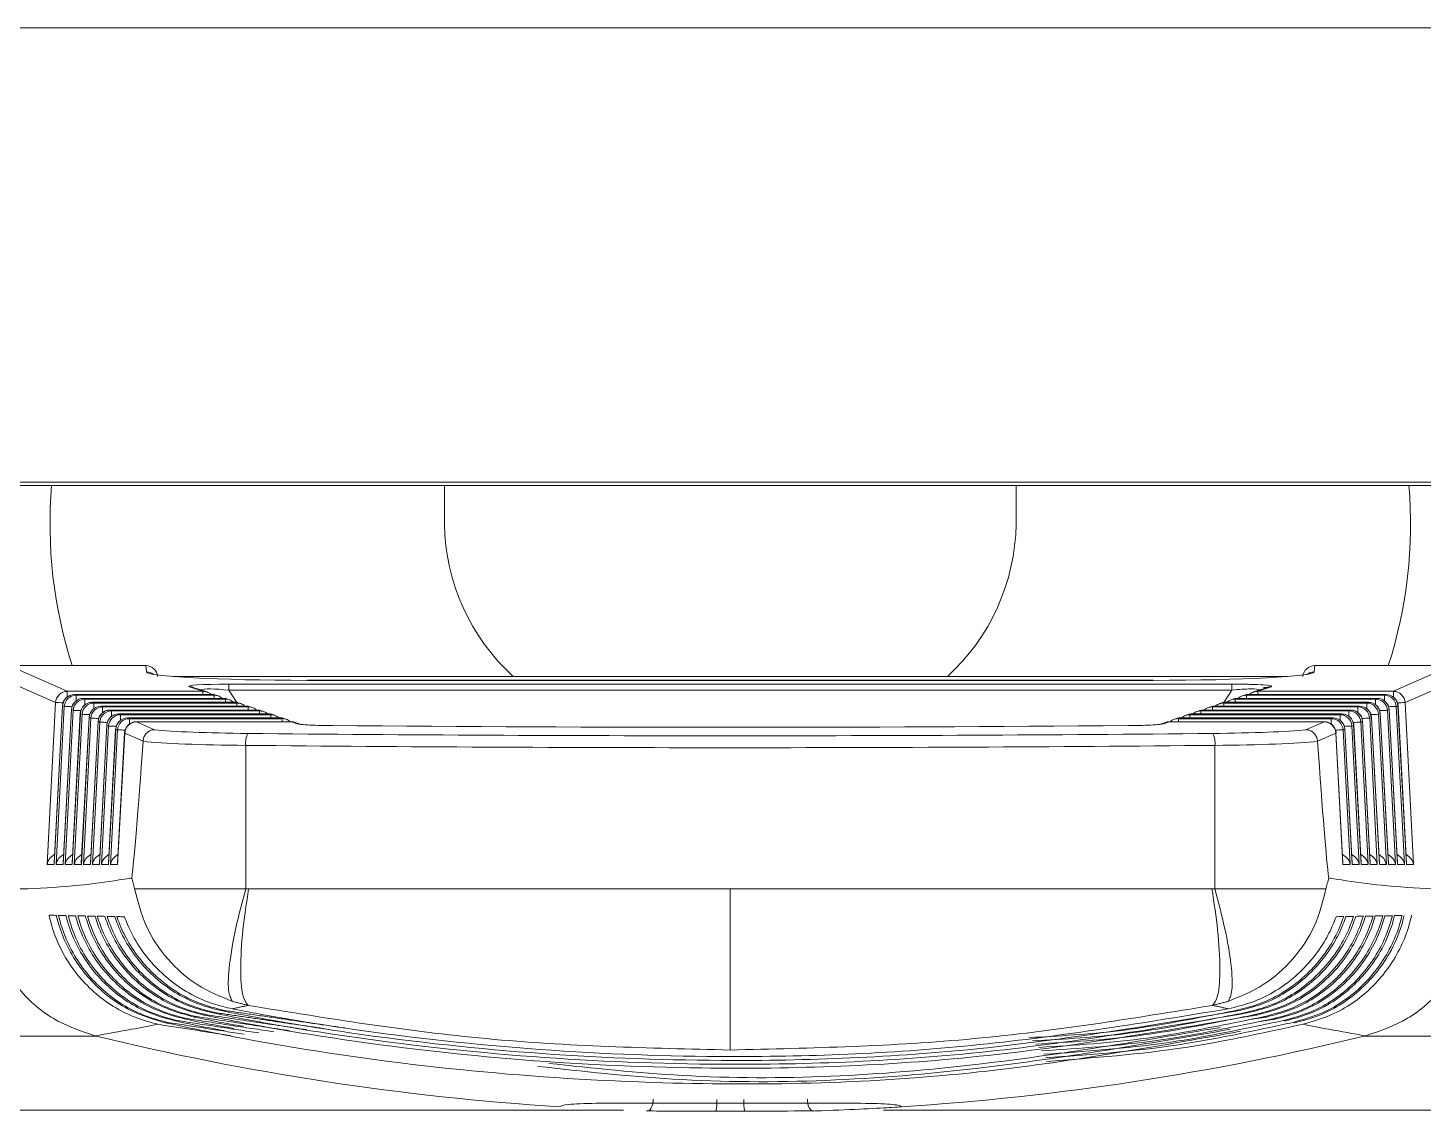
# Model space of a CAD drawing. Extents: x 11 to 120, y 2 to 94.
# Drawn here: x 54.597 to 55.768, y 11.728 to 12.637 of the extents above; entities that cross this region are included whole.
import ezdxf

# ---------------------------------------------------------------- set-up
doc = ezdxf.new("R2010")
doc.units = 0
doc.header["$MEASUREMENT"] = 0
doc.linetypes.add('SLD-Solid', pattern=[0])
doc.layers.add('OBJECT', color=7, linetype='CONTINUOUS')

msp = doc.modelspace()

# ---------------------------------------------------------------- linework, layer by layer
at = {"layer": 'OBJECT', "color": 7, "linetype": 'SLD-Solid', "lineweight": 15}
for p, q in [((53.2275, 12.6375), (57.1455, 12.6375)), ((54.9465, 12.2534), (54.9465, 12.2207)), ((55.4265, 12.2207), (55.4265, 12.2534)), ((54.63, 12.0805), (54.5809, 12.1021)), ((54.6959, 12.1021), (54.581, 12.1021)), ((54.6959, 12.1021), (54.6964, 12.0967)), ((54.6959, 12.1021), (54.6959, 12.1021)), ((55.6771, 12.1021), (55.6766, 12.0967)), ((55.6771, 12.1021), (55.792, 12.1021)), ((55.6771, 12.1021), (55.6771, 12.1021)), ((55.7431, 12.0805), (55.7921, 12.1021)), ((54.571, 12.0926), (54.62, 12.071)), ((55.6542, 12.0928), (54.7188, 12.0928)), ((54.7655, 12.0865), (55.6075, 12.0865)), ((54.7655, 12.0865), (54.7655, 12.0815)), ((55.5415, 12.0897), (54.8315, 12.0897)), ((54.8315, 12.0896), (54.8315, 12.0897)), ((55.5415, 12.0896), (54.8315, 12.0896)), ((55.5415, 12.0896), (55.5415, 12.0897)), ((55.6075, 12.0865), (55.6075, 12.0815)), ((55.802, 12.0926), (55.753, 12.071)), ((54.63, 12.0805), (54.7438, 12.0805)), ((54.63, 12.0805), (54.63, 12.0758)), ((54.7515, 12.0778), (54.636, 12.0778)), ((54.636, 12.0778), (54.6374, 12.0772)), ((54.7515, 12.0778), (54.636, 12.0778)), ((54.636, 12.0778), (54.636, 12.0778)), ((54.6374, 12.0772), (54.7533, 12.0772)), ((54.6374, 12.0772), (54.6374, 12.0725)), ((54.761, 12.0745), (54.6434, 12.0745)), ((54.6434, 12.0745), (54.6448, 12.0739)), ((54.761, 12.0745), (54.6434, 12.0745)), ((54.6434, 12.0745), (54.6434, 12.0745)), ((54.6448, 12.0739), (54.7628, 12.0739)), ((54.6448, 12.0739), (54.6448, 12.0692)), ((54.7325, 12.0843), (54.7438, 12.0805)), ((54.747, 12.0799), (54.7358, 12.0838)), ((54.7438, 12.0805), (54.7438, 12.0778)), ((54.7533, 12.0772), (54.7515, 12.0778)), ((54.7515, 12.0778), (54.7515, 12.0778)), ((54.7533, 12.0745), (54.7533, 12.0772)), ((54.7566, 12.0767), (54.7548, 12.0773)), ((54.7628, 12.0739), (54.761, 12.0745)), ((54.761, 12.0745), (54.761, 12.0745)), ((54.7628, 12.0713), (54.7628, 12.0739)), ((54.7661, 12.0734), (54.7643, 12.074)), ((55.6075, 12.0815), (54.7655, 12.0815)), ((54.7723, 12.0711), (54.7655, 12.0815)), ((55.6007, 12.0711), (55.6075, 12.0815)), ((55.6087, 12.074), (55.6069, 12.0734)), ((55.612, 12.0745), (55.6102, 12.0739)), ((55.6102, 12.0739), (55.7282, 12.0739)), ((55.6102, 12.0739), (55.6102, 12.0713)), ((55.7296, 12.0745), (55.612, 12.0745)), ((55.7296, 12.0745), (55.612, 12.0745)), ((55.612, 12.0745), (55.612, 12.0745)), ((55.6182, 12.0773), (55.6165, 12.0767)), ((55.6215, 12.0778), (55.6197, 12.0772)), ((55.6197, 12.0772), (55.7356, 12.0772)), ((55.6197, 12.0772), (55.6197, 12.0745)), ((55.737, 12.0778), (55.6215, 12.0778)), ((55.737, 12.0778), (55.6215, 12.0778)), ((55.6215, 12.0778), (55.6215, 12.0778)), ((55.6372, 12.0838), (55.626, 12.0799)), ((55.6405, 12.0843), (55.6292, 12.0805)), ((55.6292, 12.0805), (55.7431, 12.0805)), ((55.6292, 12.0778), (55.6292, 12.0805)), ((55.6369, 12.0837), (55.6341, 12.0837)), ((55.7282, 12.0739), (55.7296, 12.0745)), ((55.7282, 12.0692), (55.7282, 12.0739)), ((55.7296, 12.0745), (55.7296, 12.0745)), ((55.7356, 12.0772), (55.737, 12.0778)), ((55.7356, 12.0725), (55.7356, 12.0772)), ((55.737, 12.0778), (55.737, 12.0778)), ((55.7431, 12.0758), (55.7431, 12.0805)), ((54.613, 11.9351), (54.62, 12.071)), ((54.626, 12.0684), (54.6189, 11.9363)), ((54.6261, 12.0683), (54.6189, 11.9351)), ((54.6206, 11.9351), (54.6275, 12.0677)), ((54.6261, 12.0683), (54.626, 12.0684)), ((54.6275, 12.0677), (54.6261, 12.0683)), ((54.6335, 12.0651), (54.6265, 11.9363)), ((54.6335, 12.0651), (54.6265, 11.9351)), ((54.6282, 11.9351), (54.6349, 12.0645)), ((54.6349, 12.0645), (54.6335, 12.0651)), ((54.6335, 12.0651), (54.6335, 12.0651)), ((54.7705, 12.0713), (54.6509, 12.0713)), ((54.6509, 12.0713), (54.6523, 12.0706)), ((54.7705, 12.0713), (54.6509, 12.0713)), ((54.6509, 12.0713), (54.6509, 12.0713)), ((54.6523, 12.0706), (54.7723, 12.0706)), ((54.6523, 12.0706), (54.6523, 12.066)), ((54.7801, 12.068), (54.6583, 12.068)), ((54.6583, 12.068), (54.6597, 12.0674)), ((54.7801, 12.068), (54.6583, 12.068)), ((54.6583, 12.068), (54.6583, 12.068)), ((54.6597, 12.0674), (54.7819, 12.0674)), ((54.6597, 12.0674), (54.6597, 12.0627)), ((54.7896, 12.0647), (54.6658, 12.0647)), ((54.6658, 12.0647), (54.6672, 12.0641)), ((54.7896, 12.0647), (54.6658, 12.0647)), ((54.6658, 12.0647), (54.6658, 12.0647)), ((54.6672, 12.0641), (54.7914, 12.0641)), ((54.6672, 12.0641), (54.6672, 12.0594)), ((54.7723, 12.0706), (54.7705, 12.0713)), ((54.7705, 12.0713), (54.7705, 12.0713)), ((54.7723, 12.068), (54.7723, 12.0706)), ((54.7756, 12.0701), (54.7738, 12.0707)), ((54.7819, 12.0674), (54.7801, 12.068)), ((54.7801, 12.068), (54.7801, 12.068)), ((54.7819, 12.0647), (54.7819, 12.0674)), ((54.7851, 12.0668), (54.7833, 12.0675)), ((54.7914, 12.0641), (54.7896, 12.0647)), ((54.7896, 12.0647), (54.7896, 12.0647)), ((54.7914, 12.0615), (54.7914, 12.0641)), ((54.7946, 12.0636), (54.7928, 12.0642)), ((55.5802, 12.0642), (55.5784, 12.0636)), ((55.5834, 12.0647), (55.5816, 12.0641)), ((55.5816, 12.0641), (55.7058, 12.0641)), ((55.5816, 12.0641), (55.5816, 12.0615)), ((55.7073, 12.0647), (55.5834, 12.0647)), ((55.7073, 12.0647), (55.5834, 12.0647)), ((55.5834, 12.0647), (55.5834, 12.0647)), ((55.5897, 12.0675), (55.5879, 12.0668)), ((55.593, 12.068), (55.5912, 12.0674)), ((55.5912, 12.0674), (55.7133, 12.0674)), ((55.5912, 12.0674), (55.5912, 12.0647)), ((55.7147, 12.068), (55.593, 12.068)), ((55.7147, 12.068), (55.593, 12.068)), ((55.593, 12.068), (55.593, 12.068)), ((55.5992, 12.0707), (55.5974, 12.0701)), ((55.6025, 12.0713), (55.6007, 12.0706)), ((55.6007, 12.0706), (55.7207, 12.0706)), ((55.6007, 12.0706), (55.6007, 12.068)), ((55.7221, 12.0713), (55.6025, 12.0713)), ((55.7221, 12.0713), (55.6025, 12.0713)), ((55.6025, 12.0713), (55.6025, 12.0713)), ((55.7058, 12.0641), (55.7073, 12.0647)), ((55.7058, 12.0594), (55.7058, 12.0641)), ((55.7073, 12.0647), (55.7073, 12.0647)), ((55.7133, 12.0674), (55.7147, 12.068)), ((55.7133, 12.0627), (55.7133, 12.0674)), ((55.7147, 12.068), (55.7147, 12.068)), ((55.7207, 12.0706), (55.7221, 12.0713)), ((55.7207, 12.066), (55.7207, 12.0706)), ((55.7221, 12.0713), (55.7221, 12.0713)), ((55.7395, 12.0651), (55.7381, 12.0645)), ((55.7381, 12.0645), (55.7448, 11.9351)), ((55.7465, 11.9351), (55.7395, 12.0651)), ((55.7396, 12.0651), (55.7395, 12.0651)), ((55.7465, 11.9363), (55.7396, 12.0651)), ((55.7469, 12.0683), (55.7455, 12.0677)), ((55.7455, 12.0677), (55.7524, 11.9351)), ((55.747, 12.0684), (55.7469, 12.0683)), ((55.7541, 11.9351), (55.7469, 12.0683)), ((55.7541, 11.9363), (55.747, 12.0684)), ((55.753, 12.071), (55.76, 11.9351)), ((54.6409, 12.0618), (54.6341, 11.9363)), ((54.641, 12.0618), (54.6341, 11.9351)), ((54.6359, 11.9351), (54.6424, 12.0612)), ((54.641, 12.0618), (54.6409, 12.0618)), ((54.6424, 12.0612), (54.641, 12.0618)), ((54.6483, 12.0585), (54.6417, 11.9363)), ((54.6484, 12.0585), (54.6418, 11.9351)), ((54.6435, 11.9351), (54.6498, 12.0579)), ((54.6484, 12.0585), (54.6483, 12.0585)), ((54.6498, 12.0579), (54.6484, 12.0585)), ((54.6558, 12.0553), (54.6494, 11.9363)), ((54.6558, 12.0553), (54.6494, 11.9351)), ((54.6511, 11.9351), (54.6573, 12.0546)), ((54.6573, 12.0546), (54.6558, 12.0553)), ((54.6558, 12.0553), (54.6558, 12.0553)), ((54.6632, 12.052), (54.657, 11.9363)), ((54.6633, 12.052), (54.657, 11.9351)), ((54.6587, 11.9351), (54.6647, 12.0514)), ((54.6633, 12.052), (54.6632, 12.052)), ((54.6647, 12.0514), (54.6633, 12.052)), ((54.7991, 12.0615), (54.6732, 12.0615)), ((54.6732, 12.0615), (54.6732, 12.0614)), ((54.6732, 12.0614), (54.6746, 12.0608)), ((54.7991, 12.0614), (54.6732, 12.0614)), ((54.6746, 12.0608), (54.8009, 12.0608)), ((54.6746, 12.0608), (54.6746, 12.0562)), ((54.8086, 12.0582), (54.6806, 12.0582)), ((54.6806, 12.0582), (54.6821, 12.0575)), ((54.8086, 12.0582), (54.6806, 12.0582)), ((54.6806, 12.0582), (54.6806, 12.0582)), ((54.6821, 12.0575), (54.8104, 12.0575)), ((54.6821, 12.0575), (54.6821, 12.0529)), ((54.8181, 12.0549), (54.6881, 12.0549)), ((54.7033, 12.0482), (54.6881, 12.0549)), ((54.8181, 12.0549), (54.6881, 12.0549)), ((54.6881, 12.0549), (54.6881, 12.0549)), ((54.7991, 12.0614), (54.7991, 12.0615)), ((54.8009, 12.0608), (54.7991, 12.0614)), ((54.8009, 12.0582), (54.8009, 12.0608)), ((54.8042, 12.0603), (54.8023, 12.0609)), ((54.8104, 12.0575), (54.8086, 12.0582)), ((54.8086, 12.0582), (54.8086, 12.0582)), ((54.8104, 12.0549), (54.8104, 12.0575)), ((54.8137, 12.057), (54.8118, 12.0576)), ((54.8181, 12.0549), (54.823, 12.0532)), ((54.8181, 12.0549), (54.8181, 12.0549)), ((54.8262, 12.0527), (54.8214, 12.0544)), ((55.5517, 12.0544), (55.5468, 12.0527)), ((55.5549, 12.0549), (55.5501, 12.0532)), ((55.685, 12.0549), (55.5549, 12.0549)), ((55.685, 12.0549), (55.5549, 12.0549)), ((55.5549, 12.0549), (55.5549, 12.0549)), ((55.5612, 12.0576), (55.5593, 12.057)), ((55.5644, 12.0582), (55.5626, 12.0575)), ((55.5626, 12.0575), (55.691, 12.0575)), ((55.5626, 12.0575), (55.5626, 12.0549)), ((55.6924, 12.0582), (55.5644, 12.0582)), ((55.6924, 12.0582), (55.5644, 12.0582)), ((55.5644, 12.0582), (55.5644, 12.0582)), ((55.5707, 12.0609), (55.5689, 12.0603)), ((55.5739, 12.0614), (55.5721, 12.0608)), ((55.5721, 12.0608), (55.6984, 12.0608)), ((55.5721, 12.0608), (55.5721, 12.0582)), ((55.6998, 12.0615), (55.5739, 12.0615)), ((55.5739, 12.0615), (55.5739, 12.0614)), ((55.6998, 12.0614), (55.5739, 12.0614)), ((55.6697, 12.0482), (55.685, 12.0549)), ((55.685, 12.0549), (55.685, 12.0549)), ((55.691, 12.0575), (55.6924, 12.0582)), ((55.691, 12.0529), (55.691, 12.0575)), ((55.6924, 12.0582), (55.6924, 12.0582)), ((55.6984, 12.0608), (55.6998, 12.0614)), ((55.6984, 12.0562), (55.6984, 12.0608)), ((55.6998, 12.0614), (55.6998, 12.0615)), ((55.7097, 12.052), (55.7083, 12.0514)), ((55.7083, 12.0514), (55.7143, 11.9351)), ((55.716, 11.9351), (55.7097, 12.052)), ((55.7098, 12.052), (55.7097, 12.052)), ((55.716, 11.9363), (55.7098, 12.052)), ((55.7172, 12.0553), (55.7158, 12.0546)), ((55.7158, 12.0546), (55.7219, 11.9351)), ((55.7237, 11.9363), (55.7172, 12.0553)), ((55.7236, 11.9351), (55.7172, 12.0553)), ((55.7172, 12.0553), (55.7172, 12.0553)), ((55.7246, 12.0585), (55.7232, 12.0579)), ((55.7232, 12.0579), (55.7295, 11.9351)), ((55.7313, 11.9351), (55.7246, 12.0585)), ((55.7247, 12.0585), (55.7246, 12.0585)), ((55.7313, 11.9363), (55.7247, 12.0585)), ((55.732, 12.0618), (55.7306, 12.0612)), ((55.7306, 12.0612), (55.7372, 11.9351)), ((55.7389, 11.9351), (55.732, 12.0618)), ((55.7321, 12.0618), (55.732, 12.0618)), ((55.7389, 11.9363), (55.7321, 12.0618)), ((54.6706, 12.0487), (54.6646, 11.9363)), ((54.6707, 12.0487), (54.6646, 11.9351)), ((54.6663, 11.9351), (54.6722, 12.0481)), ((54.6707, 12.0487), (54.6706, 12.0487)), ((54.6722, 12.0481), (54.6707, 12.0487)), ((54.6781, 12.0455), (54.6722, 11.9363)), ((54.6782, 12.0454), (54.6722, 11.9351)), ((54.6781, 12.0455), (54.6782, 12.0454)), ((54.6782, 12.0454), (54.6936, 12.0386)), ((55.6949, 12.0454), (55.6794, 12.0386)), ((55.7008, 11.9363), (55.6949, 12.0455)), ((55.6949, 12.0454), (55.6949, 12.0455)), ((55.7008, 11.9351), (55.6949, 12.0454)), ((55.7023, 12.0487), (55.7009, 12.0481)), ((55.7009, 12.0481), (55.7067, 11.9351)), ((55.7084, 11.9351), (55.7023, 12.0487)), ((55.7024, 12.0487), (55.7023, 12.0487)), ((55.7084, 11.9363), (55.7024, 12.0487)), ((54.7798, 11.9146), (54.7798, 12.0351)), ((55.5932, 11.9146), (55.5932, 12.0351)), ((54.6189, 11.9351), (54.613, 11.9351)), ((54.6265, 11.9351), (54.6206, 11.9351)), ((54.6341, 11.9351), (54.6282, 11.9351)), ((54.6418, 11.9351), (54.6359, 11.9351)), ((54.6494, 11.9351), (54.6435, 11.9351)), ((54.657, 11.9351), (54.6511, 11.9351)), ((54.6646, 11.9351), (54.6587, 11.9351)), ((54.6722, 11.9351), (54.6663, 11.9351)), ((55.7067, 11.9351), (55.7008, 11.9351)), ((55.7143, 11.9351), (55.7084, 11.9351)), ((55.7219, 11.9351), (55.716, 11.9351)), ((55.7295, 11.9351), (55.7236, 11.9351)), ((55.7372, 11.9351), (55.7313, 11.9351)), ((55.7448, 11.9351), (55.7389, 11.9351)), ((55.7524, 11.9351), (55.7465, 11.9351)), ((55.76, 11.9351), (55.7541, 11.9351)), ((54.5969, 11.9146), (54.5615, 11.9146)), ((53.2275, 11.7908), (54.6546, 11.7908)), ((55.7184, 11.7908), (57.1455, 11.7908)), ((55.097, 11.7289), (53.4015, 11.7289)), ((55.0431, 11.7316), (55.0431, 11.7316)), ((56.9715, 11.7289), (55.3152, 11.7289)), ((55.3299, 11.7316), (55.3299, 11.7316))]:
    msp.add_line(p, q, dxfattribs=at)
at = {"layer": 'OBJECT', "color": 7, "linetype": 'SLD-Solid', "lineweight": 15, "flags": 128}
for points in [[(54.6498, 12.0579), (54.6502, 12.0579), (54.6509, 12.0579), (54.6519, 12.0578), (54.6531, 12.0578), (54.6546, 12.0577), (54.6562, 12.0576), (54.6562, 12.0576)], [(54.6573, 12.0546), (54.6576, 12.0546), (54.6583, 12.0546), (54.6593, 12.0546), (54.6606, 12.0545), (54.662, 12.0544), (54.6636, 12.0544), (54.6636, 12.0544)], [(54.6647, 12.0514), (54.6651, 12.0513), (54.6658, 12.0513), (54.6668, 12.0513), (54.668, 12.0512), (54.6695, 12.0512), (54.6711, 12.0511), (54.6711, 12.0511)], [(55.7083, 12.0514), (55.7079, 12.0513), (55.7072, 12.0513), (55.7063, 12.0513), (55.705, 12.0512), (55.7036, 12.0512), (55.7019, 12.0511), (55.702, 12.0511)], [(55.7158, 12.0546), (55.7154, 12.0546), (55.7147, 12.0546), (55.7137, 12.0546), (55.7125, 12.0545), (55.711, 12.0544), (55.7094, 12.0544), (55.7094, 12.0544)], [(55.7232, 12.0579), (55.7228, 12.0579), (55.7221, 12.0579), (55.7211, 12.0578), (55.7199, 12.0578), (55.7184, 12.0577), (55.7168, 12.0576), (55.7168, 12.0576)], [(54.6722, 12.0481), (54.6725, 12.0481), (54.6732, 12.0481), (54.6742, 12.048), (54.6754, 12.048), (54.6769, 12.0479), (54.6785, 12.0478), (54.6785, 12.0478)], [(55.7009, 12.0481), (55.7005, 12.0481), (55.6998, 12.0481), (55.6988, 12.048), (55.6976, 12.048), (55.6961, 12.0479), (55.6945, 12.0478), (55.6945, 12.0478)]]:
    msp.add_lwpolyline(points, dxfattribs=at)
at = {"layer": 'OBJECT', "color": 7, "linetype": 'SLD-Solid', "lineweight": 15}
for centre, radius, start, end in [((55.0037, 12.2209), 0.3882, 175.1735, 197.8336), ((55.3711, 12.2207), 0.3864, 342.1131, 4.8702), ((55.1244, 12.2241), 0.1779, 181.0688, 227.524), ((55.2486, 12.2241), 0.1779, 312.476, 358.9312), ((54.6959, 12.0921), 0.01, 5, 90), ((55.6771, 12.0921), 0.01, 90, 175), ((54.6964, 12.0867), 0.01, 52.3692, 90.0202), ((55.6117, 11.7378), 0.3487, 86.0429, 90.6963), ((55.6766, 12.0867), 0.01, 89.9798, 127.6308), ((54.6301, 12.0704), 0.01, 90.5779, 176.7662), ((54.636, 12.0678), 0.01, 90, 176.9163), ((54.6361, 12.0678), 0.01, 90.5779, 176.7662), ((54.6375, 12.0672), 0.01, 90.5779, 176.7662), ((54.6434, 12.0645), 0.01, 90, 176.9163), ((54.6435, 12.0645), 0.01, 90.5779, 176.7662), ((54.6449, 12.0639), 0.01, 90.5779, 176.7662), ((54.7326, 12.0746), 0.00975, 71.0216, 90.4727), ((54.7439, 12.0707), 0.00975, 71.0216, 90.4727), ((54.7438, 12.0705), 0.01, 47.2005, 71.0172), ((54.7515, 12.0678), 0.01, 71.0172, 90), ((54.7516, 12.0681), 0.00975, 71.0216, 90.4727), ((54.7534, 12.0674), 0.00975, 71.0216, 90.4727), ((54.7533, 12.0672), 0.01, 47.226, 71.0172), ((54.761, 12.0645), 0.01, 71.0172, 90), ((54.7611, 12.0648), 0.00975, 71.0216, 90.4727), ((54.7629, 12.0642), 0.00975, 71.0216, 90.4727), ((55.6101, 12.0642), 0.00975, 89.5273, 108.9784), ((55.612, 12.0645), 0.01, 90, 108.9828), ((55.6119, 12.0648), 0.00975, 89.5273, 108.9784), ((55.6197, 12.0672), 0.01, 108.9828, 132.774), ((55.6196, 12.0674), 0.00975, 89.5273, 108.9784), ((55.6215, 12.0678), 0.01, 90, 108.9828), ((55.6214, 12.0681), 0.00975, 89.5273, 108.9784), ((55.6292, 12.0705), 0.01, 108.9828, 132.7995), ((55.6292, 12.0707), 0.00975, 89.5273, 108.9784), ((55.6404, 12.0746), 0.00975, 89.5273, 108.9784), ((55.7281, 12.0639), 0.01, 3.2338, 89.4221), ((55.7296, 12.0645), 0.01, 3.0837, 90), ((55.7295, 12.0645), 0.01, 3.2338, 89.4221), ((55.7355, 12.0672), 0.01, 3.2338, 89.4221), ((55.737, 12.0678), 0.01, 3.0837, 90), ((55.7369, 12.0678), 0.01, 3.2338, 89.4221), ((55.743, 12.0704), 0.01, 3.2338, 89.4221), ((54.6117, 11.7874), 0.2838, 87.0268, 88.3202), ((54.6192, 11.7843), 0.2836, 87.0276, 88.3204), ((54.6266, 11.7812), 0.2834, 87.0284, 88.3207), ((54.6509, 12.0613), 0.01, 90, 176.9163), ((54.651, 12.0612), 0.01, 90.5779, 176.7662), ((54.6524, 12.0606), 0.01, 90.5779, 176.7662), ((54.6583, 12.058), 0.01, 90, 176.9163), ((54.6584, 12.058), 0.01, 90.5779, 176.7662), ((54.6598, 12.0573), 0.01, 90.5779, 176.7662), ((54.6658, 12.0547), 0.01, 90, 176.9163), ((54.6659, 12.0547), 0.01, 90.5779, 176.7662), ((54.6673, 12.0541), 0.01, 90.5779, 176.7662), ((54.7628, 12.0639), 0.01, 47.2514, 71.0172), ((54.7705, 12.0613), 0.01, 71.0172, 90), ((54.7706, 12.0615), 0.00975, 71.0216, 90.4727), ((54.7724, 12.0609), 0.00975, 71.0216, 90.4727), ((54.7723, 12.0607), 0.01, 47.2769, 71.0172), ((54.7801, 12.058), 0.01, 71.0172, 90), ((54.7801, 12.0582), 0.00975, 71.0216, 90.4727), ((54.7819, 12.0576), 0.00975, 71.0216, 90.4727), ((54.7819, 12.0574), 0.01, 47.3024, 71.0172), ((54.7896, 12.0547), 0.01, 71.0172, 90), ((54.7896, 12.055), 0.00975, 71.0216, 90.4727), ((54.7915, 12.0543), 0.00975, 71.0216, 90.4727), ((54.7914, 12.0541), 0.01, 47.3279, 71.0172), ((55.5816, 12.0541), 0.01, 108.9828, 132.6721), ((55.5816, 12.0543), 0.00975, 89.5273, 108.9784), ((55.5834, 12.0547), 0.01, 90, 108.9828), ((55.5834, 12.055), 0.00975, 89.5273, 108.9784), ((55.5912, 12.0574), 0.01, 108.9828, 132.6976), ((55.5911, 12.0576), 0.00975, 89.5273, 108.9784), ((55.593, 12.058), 0.01, 90, 108.9828), ((55.5929, 12.0582), 0.00975, 89.5273, 108.9784), ((55.6007, 12.0607), 0.01, 108.9828, 132.7231), ((55.6006, 12.0609), 0.00975, 89.5273, 108.9784), ((55.6025, 12.0613), 0.01, 90, 108.9828), ((55.6024, 12.0615), 0.00975, 89.5273, 108.9784), ((55.6102, 12.0639), 0.01, 108.9828, 132.7486), ((55.7057, 12.0541), 0.01, 3.2338, 89.4221), ((55.7073, 12.0547), 0.01, 3.0837, 90), ((55.7072, 12.0547), 0.01, 3.2338, 89.4221), ((55.7132, 12.0573), 0.01, 3.2338, 89.4221), ((55.7147, 12.058), 0.01, 3.0837, 90), ((55.7146, 12.058), 0.01, 3.2338, 89.4221), ((55.7206, 12.0606), 0.01, 3.2338, 89.4221), ((55.7221, 12.0613), 0.01, 3.0837, 90), ((55.722, 12.0612), 0.01, 3.2338, 89.4221), ((55.7464, 11.7812), 0.2834, 91.6793, 92.9716), ((55.7538, 11.7843), 0.2836, 91.6796, 92.9724), ((55.7588, 11.848), 0.2231, 91.5039, 93.1491), ((54.6341, 11.7782), 0.2831, 87.0293, 88.3209), ((54.6732, 12.0515), 0.01, 90, 176.9163), ((54.6733, 12.0514), 0.01, 90.5779, 176.7662), ((54.6747, 12.0508), 0.01, 90.5779, 176.7662), ((54.6806, 12.0482), 0.01, 90, 176.9163), ((54.6807, 12.0481), 0.01, 90.5779, 176.7662), ((54.6822, 12.0475), 0.01, 90.5779, 176.7662), ((54.6881, 12.0449), 0.01, 90, 176.9163), ((54.6882, 12.0449), 0.01, 90.5779, 176.7662), ((54.7991, 12.0515), 0.01, 71.0172, 90), ((54.7992, 12.0517), 0.00975, 71.0216, 90.4727), ((54.801, 12.0511), 0.00975, 71.0216, 90.4727), ((54.8009, 12.0508), 0.01, 47.3534, 71.0172), ((54.8086, 12.0482), 0.01, 71.0172, 90), ((54.8087, 12.0484), 0.00975, 71.0216, 90.4727), ((54.8105, 12.0478), 0.00975, 71.0216, 90.4727), ((54.8104, 12.0476), 0.01, 47.3789, 71.0172), ((54.8181, 12.0449), 0.01, 71.0172, 90), ((54.8182, 12.0451), 0.00975, 71.0216, 90.4727), ((54.823, 12.0435), 0.00975, 71.0216, 90.4727), ((55.55, 12.0435), 0.00975, 89.5273, 108.9784), ((55.5549, 12.0449), 0.01, 90, 108.9828), ((55.5548, 12.0451), 0.00975, 89.5273, 108.9784), ((55.5626, 12.0476), 0.01, 108.9828, 132.6211), ((55.5625, 12.0478), 0.00975, 89.5273, 108.9784), ((55.5644, 12.0482), 0.01, 90, 108.9828), ((55.5643, 12.0484), 0.00975, 89.5273, 108.9784), ((55.5721, 12.0508), 0.01, 108.9828, 132.6466), ((55.572, 12.0511), 0.00975, 89.5273, 108.9784), ((55.5739, 12.0515), 0.01, 90, 108.9828), ((55.5739, 12.0517), 0.00975, 89.5273, 108.9784), ((55.685, 12.0449), 0.01, 3.0837, 90), ((55.6848, 12.0449), 0.01, 3.2338, 89.4221), ((55.6909, 12.0475), 0.01, 3.2338, 89.4221), ((55.6924, 12.0482), 0.01, 3.0837, 90), ((55.6923, 12.0481), 0.01, 3.2338, 89.4221), ((55.6983, 12.0508), 0.01, 3.2338, 89.4221), ((55.6998, 12.0515), 0.01, 3.0837, 90), ((55.6997, 12.0514), 0.01, 3.2338, 89.4221), ((55.7389, 11.7782), 0.2831, 91.6791, 92.9707), ((54.7968, 12.0372), 0.0171, 152.4563, 187.024), ((55.5763, 12.0372), 0.0171, 352.976, 27.5437), ((55.1865, 13.9771), 2.25, 256.2899, 266.3463), ((55.1865, 13.9771), 2.25, 273.6537, 283.7101)]:
    msp.add_arc(centre, radius, start, end, dxfattribs=at)
for centre, major_axis, ratio, start_param, end_param in [((54.8319, 12.0968), (0.1355, 0), 0.052561, 3.146183, 4.709383), ((54.7802, 12.0839), (0.0482, -0.0008), 0.049658, 1.8811, 3.292626), ((55.5411, 12.0968), (0.1355, 0), 0.052561, 4.715395, 6.278595), ((55.5928, 12.0839), (0.0482, 0.0008), 0.049658, 6.132152, 7.543678), ((54.7802, 12.0739), (0.04, -0.0068), 0.131783, 1.969122, 2.906286), ((55.5928, 12.0739), (0.04, 0.0068), 0.131783, 0.687541, 1.17247), ((55.5928, 12.0739), (0.04, 0.0068), 0.131783, 0.235307, 0.687541), ((55.1865, 12.1649), (2.1693, 0), 0.052827, 4.557874, 4.866904), ((54.8015, 12.0508), (0.11, 0), 0.052802, 3.609101, 4.530635), ((55.1865, 12.1614), (2.24, 0), 0.052802, 4.530635, 4.894143), ((55.5715, 12.0508), (0.11, 0), 0.052802, 4.894143, 5.815677), ((54.8015, 14.2043), (0.1191, 2.2897), 0.00637, 3.231059, 3.472172), ((54.8015, 12.0408), (0.12, 0), 0.048402, 3.594014, 4.530635), ((55.1865, 12.1514), (2.25, 0), 0.052568, 4.530635, 4.894143), ((55.5715, 12.0408), (0.12, 0), 0.048402, 4.894143, 5.830764), ((55.5715, 14.2043), (-0.1191, 2.2897), 0.00637, 2.811013, 3.052126), ((54.6229, 11.9346), (0.0077, 0.00731), 0.885668, 1.241251, 2.26901), ((54.6305, 11.9346), (0.0077, 0.00731), 0.885668, 1.241251, 2.26901), ((54.6382, 11.9346), (0.0077, 0.00731), 0.885668, 1.241251, 2.26901), ((54.6458, 11.9346), (0.0077, 0.00731), 0.885668, 1.241251, 2.26901), ((54.6534, 11.9346), (0.0077, 0.00731), 0.885668, 1.241251, 2.26901), ((54.661, 11.9346), (0.0077, 0.00731), 0.885668, 1.241251, 2.26901), ((54.6686, 11.9346), (0.0077, 0.00731), 0.885668, 1.241251, 2.26901), ((54.6762, 11.9346), (0.0077, 0.00731), 0.885668, 1.241251, 2.26901), ((55.6968, 11.9346), (0.0077, -0.00731), 0.885668, 0.872583, 1.900342), ((55.7044, 11.9346), (0.0077, -0.00731), 0.885668, 0.872583, 1.900342), ((55.712, 11.9346), (0.0077, -0.00731), 0.885668, 0.872583, 1.900342), ((55.7196, 11.9346), (0.0077, -0.00731), 0.885668, 0.872583, 1.900342), ((55.7272, 11.9346), (0.0077, -0.00731), 0.885668, 0.872583, 1.900342), ((55.7349, 11.9346), (0.0077, -0.00731), 0.885668, 0.872583, 1.900342), ((55.7425, 11.9346), (0.0077, -0.00731), 0.885668, 0.872583, 1.900342), ((55.7501, 11.9346), (0.0077, -0.00731), 0.885668, 0.872583, 1.900342), ((55.1865, 11.7203), (0.1429, 0), 0.054262, 1.485384, 1.656209)]:
    msp.add_ellipse(centre, major_axis=major_axis, ratio=ratio, start_param=start_param, end_param=end_param, dxfattribs=at)
for points, knots in [([(54.5487, 12.2562), (54.6395, 12.2562), (54.8218, 12.2562), (55.1296, 12.2561), (55.466, 12.2562), (55.706, 12.2562), (55.8243, 12.2562)], [0, 0, 0, 0, 0.215255, 0.431981, 0.720155, 1, 1, 1, 1]), ([(54.5515, 12.2534), (54.6423, 12.2534), (54.8244, 12.2534), (55.1313, 12.2534), (55.4661, 12.2534), (55.7042, 12.2534), (55.8215, 12.2534)], [0, 0, 0, 0, 0.216142, 0.433859, 0.72104, 1, 1, 1, 1]), ([(54.823, 12.0532), (54.8239, 12.053), (54.8258, 12.0526), (54.8331, 12.0521), (54.8425, 12.0518), (54.8494, 12.0517), (54.8526, 12.0517)], [0, 0, 0, 0, 0.261879, 0.524407, 0.77642, 1, 1, 1, 1]), ([(55.5501, 12.0532), (55.5491, 12.053), (55.5472, 12.0526), (55.5399, 12.0521), (55.5305, 12.0518), (55.5236, 12.0517), (55.5204, 12.0517)], [0, 0, 0, 0, 0.261879, 0.524407, 0.77642, 1, 1, 1, 1]), ([(54.6936, 12.0386), (54.6938, 12.0397), (54.6941, 12.042), (54.6959, 12.0448), (54.6985, 12.047), (54.701, 12.048), (54.7027, 12.0482), (54.7032, 12.0482), (54.7033, 12.0482)], [0, 0, 0, 0, 0.219281, 0.438507, 0.659241, 0.882986, 0.98583, 1, 1, 1, 1]), ([(55.6794, 12.0386), (55.6793, 12.0397), (55.6789, 12.042), (55.6771, 12.0448), (55.6746, 12.047), (55.672, 12.048), (55.6703, 12.0482), (55.6698, 12.0482), (55.6697, 12.0482)], [0, 0, 0, 0, 0.219281, 0.438507, 0.659241, 0.882986, 0.98583, 1, 1, 1, 1]), ([(54.6842, 11.9236), (54.6835, 11.9235), (54.6799, 11.923), (54.6652, 11.9208), (54.6367, 11.9168), (54.6112, 11.9154), (54.5969, 11.9146)], [0, 0, 0, 0, 0.024148, 0.120739, 0.507103, 1, 1, 1, 1]), ([(55.6888, 11.9236), (55.6896, 11.9235), (55.6931, 11.923), (55.7078, 11.9208), (55.7363, 11.9168), (55.7618, 11.9154), (55.7761, 11.9146)], [0, 0, 0, 0, 0.024148, 0.120739, 0.507103, 1, 1, 1, 1]), ([(54.7798, 11.9146), (54.7768, 11.9034), (54.7707, 11.8804), (54.7656, 11.85), (54.7645, 11.8276), (54.7673, 11.8226), (54.7686, 11.8201)], [0, 0, 0, 0, 0.241561, 0.5, 0.758439, 1, 1, 1, 1]), ([(54.7822, 11.9146), (54.7804, 11.9028), (54.7767, 11.8785), (54.775, 11.8467), (54.7765, 11.8236), (54.7801, 11.819), (54.7818, 11.8168)], [0, 0, 0, 0, 0.24117, 0.5, 0.75883, 1, 1, 1, 1]), ([(55.1865, 11.9146), (55.1865, 11.898), (55.1865, 11.8637), (55.1865, 11.8191), (55.1865, 11.7874), (55.1865, 11.7819), (55.1865, 11.7793)], [0, 0, 0, 0, 0.240773, 0.5, 0.759227, 1, 1, 1, 1]), ([(55.5908, 11.9146), (55.5926, 11.9028), (55.5963, 11.8785), (55.598, 11.8467), (55.5965, 11.8236), (55.5929, 11.819), (55.5912, 11.8168)], [0, 0, 0, 0, 0.24117, 0.5, 0.75883, 1, 1, 1, 1]), ([(55.5932, 11.9146), (55.5962, 11.9034), (55.6023, 11.8804), (55.6074, 11.85), (55.6085, 11.8276), (55.6057, 11.8226), (55.6044, 11.8201)], [0, 0, 0, 0, 0.241561, 0.5, 0.758439, 1, 1, 1, 1]), ([(54.5615, 11.9074), (54.5629, 11.8939), (54.5656, 11.8669), (54.5864, 11.8313), (54.6161, 11.8039), (54.641, 11.7954), (54.6531, 11.7912)], [0, 0, 0, 0, 0.253584, 0.507165, 0.760847, 1, 1, 1, 1]), ([(55.8115, 11.9074), (55.8101, 11.8939), (55.8074, 11.8669), (55.7866, 11.8313), (55.7569, 11.8039), (55.732, 11.7954), (55.72, 11.7912)], [0, 0, 0, 0, 0.253584, 0.507165, 0.760847, 1, 1, 1, 1]), ([(54.6147, 11.8924), (54.6155, 11.8924), (54.6176, 11.8924), (54.6197, 11.8924), (54.6209, 11.8923)], [0, 0, 0, 0, 0.412557, 1, 1, 1, 1]), ([(54.7061, 11.8009), (54.6996, 11.8027), (54.6801, 11.808), (54.6509, 11.8265), (54.6279, 11.8549), (54.618, 11.8784), (54.6153, 11.8898), (54.6147, 11.8924)], [0, 0, 0, 0, 0.147376, 0.444496, 0.741154, 0.940222, 1, 1, 1, 1]), ([(54.6209, 11.8923), (54.6215, 11.8897), (54.6238, 11.8806), (54.6324, 11.8594), (54.6525, 11.832), (54.6824, 11.8108), (54.7039, 11.8046), (54.7124, 11.8022)], [0, 0, 0, 0, 0.059553, 0.208066, 0.505163, 0.802607, 1, 1, 1, 1]), ([(54.6227, 11.8923), (54.6235, 11.8923), (54.6256, 11.8922), (54.6277, 11.8922), (54.6289, 11.8922)], [0, 0, 0, 0, 0.412528, 1, 1, 1, 1]), ([(54.7141, 11.8025), (54.7076, 11.8042), (54.6881, 11.8095), (54.6589, 11.8278), (54.636, 11.8559), (54.6261, 11.8788), (54.6233, 11.8897), (54.6227, 11.8923)], [0, 0, 0, 0, 0.148954, 0.449261, 0.7491, 0.940502, 1, 1, 1, 1]), ([(54.6289, 11.8922), (54.6296, 11.8896), (54.632, 11.8806), (54.6409, 11.8595), (54.6614, 11.8324), (54.6912, 11.812), (54.7123, 11.806), (54.7205, 11.8038)], [0, 0, 0, 0, 0.059276, 0.209421, 0.509831, 0.810598, 1, 1, 1, 1]), ([(54.7221, 11.8041), (54.7156, 11.8058), (54.6961, 11.811), (54.6668, 11.8292), (54.6442, 11.8569), (54.6342, 11.8792), (54.6314, 11.8896), (54.6307, 11.8921)], [0, 0, 0, 0, 0.150605, 0.454244, 0.75741, 0.940779, 1, 1, 1, 1]), ([(54.6307, 11.8921), (54.6316, 11.8921), (54.6337, 11.8921), (54.6358, 11.892), (54.637, 11.892)], [0, 0, 0, 0, 0.412497, 1, 1, 1, 1]), ([(54.637, 11.892), (54.6377, 11.8895), (54.6403, 11.8806), (54.6494, 11.8597), (54.6704, 11.8328), (54.7001, 11.8132), (54.7207, 11.8075), (54.7285, 11.8054)], [0, 0, 0, 0, 0.059002, 0.210856, 0.514734, 0.81898, 1, 1, 1, 1]), ([(54.6388, 11.892), (54.6397, 11.892), (54.6418, 11.8919), (54.6439, 11.8919), (54.6451, 11.8919)], [0, 0, 0, 0, 0.412464, 1, 1, 1, 1]), ([(54.7301, 11.8057), (54.7236, 11.8074), (54.7041, 11.8126), (54.6747, 11.8307), (54.6523, 11.8579), (54.6424, 11.8796), (54.6395, 11.8895), (54.6388, 11.892)], [0, 0, 0, 0, 0.152333, 0.459461, 0.766109, 0.941054, 1, 1, 1, 1]), ([(54.6451, 11.8919), (54.6459, 11.8894), (54.6486, 11.8806), (54.658, 11.8599), (54.6793, 11.8333), (54.709, 11.8144), (54.7292, 11.809), (54.7365, 11.807)], [0, 0, 0, 0, 0.058731, 0.212374, 0.519887, 0.827777, 1, 1, 1, 1]), ([(54.647, 11.8918), (54.6478, 11.8918), (54.6499, 11.8918), (54.6521, 11.8917), (54.6533, 11.8917)], [0, 0, 0, 0, 0.41243, 1, 1, 1, 1]), ([(54.7381, 11.8074), (54.7316, 11.809), (54.712, 11.8141), (54.6826, 11.8321), (54.6604, 11.8589), (54.6506, 11.8801), (54.6477, 11.8894), (54.647, 11.8918)], [0, 0, 0, 0, 0.154143, 0.464926, 0.775223, 0.941326, 1, 1, 1, 1]), ([(54.6533, 11.8917), (54.6541, 11.8893), (54.6569, 11.8805), (54.6666, 11.86), (54.6884, 11.8338), (54.7179, 11.8156), (54.7377, 11.8105), (54.7445, 11.8087)], [0, 0, 0, 0, 0.058463, 0.213983, 0.525307, 0.837021, 1, 1, 1, 1]), ([(54.6551, 11.8917), (54.656, 11.8917), (54.6581, 11.8916), (54.6603, 11.8916), (54.6615, 11.8915)], [0, 0, 0, 0, 0.412394, 1, 1, 1, 1]), ([(54.7461, 11.809), (54.7396, 11.8107), (54.72, 11.8157), (54.6906, 11.8336), (54.6686, 11.8599), (54.6588, 11.8805), (54.6559, 11.8893), (54.6551, 11.8917)], [0, 0, 0, 0, 0.156042, 0.470658, 0.784781, 0.941595, 1, 1, 1, 1]), ([(54.6615, 11.8915), (54.6623, 11.8892), (54.6653, 11.8805), (54.6753, 11.8602), (54.6975, 11.8343), (54.7268, 11.8169), (54.7462, 11.812), (54.7525, 11.8104)], [0, 0, 0, 0, 0.058198, 0.215687, 0.531014, 0.846742, 1, 1, 1, 1]), ([(54.6634, 11.8915), (54.6642, 11.8915), (54.6664, 11.8915), (54.6685, 11.8914), (54.6698, 11.8914)], [0, 0, 0, 0, 0.412356, 1, 1, 1, 1]), ([(54.7541, 11.8107), (54.7476, 11.8124), (54.728, 11.8173), (54.6985, 11.8351), (54.6767, 11.861), (54.667, 11.881), (54.6642, 11.8892), (54.6634, 11.8915)], [0, 0, 0, 0, 0.158035, 0.476676, 0.794816, 0.941861, 1, 1, 1, 1]), ([(54.6698, 11.8914), (54.6706, 11.8891), (54.6737, 11.8805), (54.684, 11.8604), (54.7066, 11.8349), (54.7358, 11.8181), (54.7547, 11.8135), (54.7605, 11.8121)], [0, 0, 0, 0, 0.057936, 0.217495, 0.537029, 0.856977, 1, 1, 1, 1]), ([(54.6716, 11.8913), (54.6725, 11.8913), (54.6746, 11.8913), (54.6768, 11.8912), (54.6781, 11.8912)], [0, 0, 0, 0, 0.412316, 1, 1, 1, 1]), ([(54.7621, 11.8125), (54.7556, 11.8141), (54.736, 11.819), (54.7064, 11.8367), (54.6849, 11.862), (54.6752, 11.8814), (54.6724, 11.8891), (54.6716, 11.8913)], [0, 0, 0, 0, 0.16013, 0.483001, 0.805363, 0.942123, 1, 1, 1, 1]), ([(54.6781, 11.8912), (54.6789, 11.889), (54.6821, 11.8805), (54.6928, 11.8606), (54.7158, 11.8354), (54.7448, 11.8195), (54.7632, 11.8151), (54.7685, 11.8139)], [0, 0, 0, 0, 0.057678, 0.219414, 0.543377, 0.867765, 1, 1, 1, 1]), ([(55.6045, 11.8139), (55.611, 11.8155), (55.6307, 11.8203), (55.6604, 11.8379), (55.6817, 11.8629), (55.6914, 11.8818), (55.6941, 11.889), (55.695, 11.8912)], [0, 0, 0, 0, 0.161729, 0.488573, 0.814943, 0.942319, 1, 1, 1, 1]), ([(55.7014, 11.8913), (55.7006, 11.8891), (55.6975, 11.8805), (55.6871, 11.8604), (55.6645, 11.835), (55.6354, 11.8184), (55.6166, 11.8139), (55.6109, 11.8125)], [0, 0, 0, 0, 0.057873, 0.218011, 0.538018, 0.858388, 1, 1, 1, 1]), ([(55.6125, 11.8121), (55.619, 11.8137), (55.6387, 11.8186), (55.6683, 11.8364), (55.6899, 11.8619), (55.6997, 11.8814), (55.7024, 11.8891), (55.7033, 11.8914)], [0, 0, 0, 0, 0.159551, 0.48199, 0.803962, 0.942061, 1, 1, 1, 1]), ([(55.7097, 11.8915), (55.7089, 11.8892), (55.7059, 11.8805), (55.6958, 11.8602), (55.6736, 11.8345), (55.6444, 11.8171), (55.6251, 11.8123), (55.6189, 11.8107)], [0, 0, 0, 0, 0.058136, 0.216179, 0.531949, 0.848067, 1, 1, 1, 1]), ([(55.6205, 11.8104), (55.627, 11.812), (55.6466, 11.817), (55.6762, 11.8349), (55.6981, 11.8608), (55.7079, 11.8809), (55.7107, 11.8892), (55.7115, 11.8915)], [0, 0, 0, 0, 0.157481, 0.475733, 0.793524, 0.941799, 1, 1, 1, 1]), ([(55.7179, 11.8917), (55.7171, 11.8893), (55.7143, 11.8805), (55.7045, 11.8601), (55.6827, 11.8339), (55.6533, 11.8159), (55.6336, 11.8108), (55.6269, 11.809)], [0, 0, 0, 0, 0.058402, 0.214452, 0.526193, 0.838268, 1, 1, 1, 1]), ([(55.6285, 11.8087), (55.635, 11.8104), (55.6546, 11.8154), (55.6842, 11.8334), (55.7062, 11.8597), (55.7161, 11.8804), (55.7189, 11.8893), (55.7197, 11.8917)], [0, 0, 0, 0, 0.155511, 0.469779, 0.783591, 0.941534, 1, 1, 1, 1]), ([(55.7261, 11.8918), (55.7253, 11.8894), (55.7226, 11.8806), (55.7131, 11.8599), (55.6918, 11.8334), (55.6623, 11.8146), (55.6421, 11.8093), (55.6349, 11.8074)], [0, 0, 0, 0, 0.058671, 0.212823, 0.520728, 0.828954, 1, 1, 1, 1]), ([(55.6365, 11.807), (55.643, 11.8087), (55.6626, 11.8138), (55.6921, 11.8319), (55.7144, 11.8587), (55.7243, 11.88), (55.7271, 11.8894), (55.7279, 11.8919)], [0, 0, 0, 0, 0.153635, 0.464106, 0.774128, 0.941266, 1, 1, 1, 1]), ([(55.7342, 11.892), (55.7335, 11.8895), (55.7309, 11.8806), (55.7217, 11.8597), (55.7008, 11.833), (55.6712, 11.8134), (55.6506, 11.8078), (55.6429, 11.8057)], [0, 0, 0, 0, 0.058943, 0.211285, 0.515535, 0.820092, 1, 1, 1, 1]), ([(55.6446, 11.8054), (55.651, 11.8071), (55.6706, 11.8123), (55.7, 11.8304), (55.7225, 11.8577), (55.7324, 11.8796), (55.7353, 11.8895), (55.736, 11.892)], [0, 0, 0, 0, 0.151845, 0.458695, 0.765103, 0.940995, 1, 1, 1, 1]), ([(55.7423, 11.8921), (55.7416, 11.8896), (55.7392, 11.8806), (55.7303, 11.8596), (55.7098, 11.8325), (55.68, 11.8122), (55.659, 11.8063), (55.6509, 11.8041)], [0, 0, 0, 0, 0.059218, 0.209832, 0.510595, 0.811653, 1, 1, 1, 1]), ([(55.6526, 11.8038), (55.659, 11.8055), (55.6786, 11.8107), (55.7079, 11.829), (55.7306, 11.8567), (55.7406, 11.8791), (55.7434, 11.8896), (55.7441, 11.8922)], [0, 0, 0, 0, 0.150136, 0.453531, 0.756488, 0.940721, 1, 1, 1, 1]), ([(55.7503, 11.8923), (55.7497, 11.8897), (55.7474, 11.8806), (55.7388, 11.8594), (55.7187, 11.8321), (55.6889, 11.8111), (55.6675, 11.8049), (55.659, 11.8025)], [0, 0, 0, 0, 0.059495, 0.208459, 0.505892, 0.803608, 1, 1, 1, 1]), ([(55.6606, 11.8022), (55.667, 11.8039), (55.6866, 11.8092), (55.7158, 11.8276), (55.7387, 11.8557), (55.7487, 11.8787), (55.7515, 11.8897), (55.7521, 11.8923)], [0, 0, 0, 0, 0.148503, 0.448596, 0.748256, 0.940444, 1, 1, 1, 1]), ([(55.7584, 11.8924), (55.7577, 11.8898), (55.7556, 11.8807), (55.7473, 11.8593), (55.7276, 11.8317), (55.6977, 11.8099), (55.6759, 11.8035), (55.667, 11.8009)], [0, 0, 0, 0, 0.059775, 0.207161, 0.501412, 0.795934, 1, 1, 1, 1]), ([(55.695, 11.8912), (55.6958, 11.8912), (55.698, 11.8913), (55.7001, 11.8913), (55.7014, 11.8913)], [0, 0, 0, 0, 0.412316, 1, 1, 1, 1]), ([(55.7033, 11.8914), (55.7041, 11.8914), (55.7063, 11.8914), (55.7084, 11.8915), (55.7097, 11.8915)], [0, 0, 0, 0, 0.412356, 1, 1, 1, 1]), ([(55.7115, 11.8915), (55.7124, 11.8916), (55.7145, 11.8916), (55.7166, 11.8916), (55.7179, 11.8917)], [0, 0, 0, 0, 0.412394, 1, 1, 1, 1]), ([(55.7197, 11.8917), (55.7206, 11.8917), (55.7227, 11.8918), (55.7248, 11.8918), (55.7261, 11.8918)], [0, 0, 0, 0, 0.41243, 1, 1, 1, 1]), ([(55.7279, 11.8919), (55.7288, 11.8919), (55.7309, 11.8919), (55.733, 11.892), (55.7342, 11.892)], [0, 0, 0, 0, 0.412464, 1, 1, 1, 1]), ([(55.736, 11.892), (55.7369, 11.892), (55.739, 11.8921), (55.7411, 11.8921), (55.7423, 11.8921)], [0, 0, 0, 0, 0.412497, 1, 1, 1, 1]), ([(55.7441, 11.8922), (55.745, 11.8922), (55.747, 11.8922), (55.7491, 11.8923), (55.7503, 11.8923)], [0, 0, 0, 0, 0.412528, 1, 1, 1, 1]), ([(54.7818, 11.8168), (54.8483, 11.8059), (54.9824, 11.7841), (55.1181, 11.7809), (55.1865, 11.7793)], [0, 0, 0, 0, 0.496376, 1, 1, 1, 1]), ([(55.5912, 11.8168), (55.5247, 11.8059), (55.3906, 11.7841), (55.2549, 11.7809), (55.1865, 11.7793)], [0, 0, 0, 0, 0.496376, 1, 1, 1, 1]), ([(54.7285, 11.8054), (54.735, 11.804), (54.7487, 11.8011), (54.7625, 11.7987), (54.7697, 11.7974)], [0, 0, 0, 0, 0.476002, 1, 1, 1, 1]), ([(54.7365, 11.807), (54.743, 11.8057), (54.7567, 11.8028), (54.7705, 11.8004), (54.7778, 11.7992)], [0, 0, 0, 0, 0.47584, 1, 1, 1, 1]), ([(54.7445, 11.8087), (54.751, 11.8074), (54.7837, 11.8008), (54.9219, 11.7766), (55.1332, 11.7593), (55.3969, 11.7689), (55.551, 11.7954), (55.6285, 11.8087)], [0, 0, 0, 0, 0.022484, 0.112433, 0.473117, 0.735079, 1, 1, 1, 1]), ([(54.7525, 11.8104), (54.759, 11.8091), (54.7917, 11.8026), (54.93, 11.7789), (55.1388, 11.7626), (55.3969, 11.7725), (55.5457, 11.7977), (55.6205, 11.8104)], [0, 0, 0, 0, 0.022904, 0.114532, 0.481954, 0.739618, 1, 1, 1, 1]), ([(54.7605, 11.8121), (54.767, 11.8108), (54.7998, 11.8045), (54.9381, 11.7812), (55.1443, 11.7658), (55.3969, 11.7761), (55.5404, 11.8001), (55.6125, 11.8121)], [0, 0, 0, 0, 0.023339, 0.11671, 0.491124, 0.744318, 1, 1, 1, 1]), ([(54.7685, 11.8139), (54.7751, 11.8126), (54.8078, 11.8064), (54.9463, 11.7836), (55.1498, 11.7691), (55.3969, 11.7797), (55.5351, 11.8024), (55.6045, 11.8139)], [0, 0, 0, 0, 0.023792, 0.118973, 0.500646, 0.749188, 1, 1, 1, 1]), ([(55.6109, 11.8125), (55.6043, 11.8112), (55.5716, 11.8049), (55.514, 11.7939), (55.4622, 11.7911), (55.437, 11.7897)], [0, 0, 0, 0, 0.113918, 0.569662, 1, 1, 1, 1]), ([(55.6189, 11.8107), (55.6124, 11.8095), (55.5796, 11.8031), (55.5205, 11.7915), (55.467, 11.7885), (55.4402, 11.787)], [0, 0, 0, 0, 0.110803, 0.554083, 1, 1, 1, 1]), ([(55.6269, 11.809), (55.6204, 11.8077), (55.5877, 11.8012), (55.5268, 11.7892), (55.4716, 11.786), (55.443, 11.7843)], [0, 0, 0, 0, 0.10768, 0.538467, 1, 1, 1, 1]), ([(55.6349, 11.8074), (55.6284, 11.806), (55.5957, 11.7994), (55.5331, 11.7869), (55.476, 11.7834), (55.4456, 11.7815)], [0, 0, 0, 0, 0.10455, 0.522813, 1, 1, 1, 1]), ([(55.6429, 11.8057), (55.6364, 11.8044), (55.6038, 11.7976), (55.5392, 11.7846), (55.4802, 11.7807), (55.4478, 11.7786)], [0, 0, 0, 0, 0.101412, 0.50712, 1, 1, 1, 1]), ([(54.6532, 11.7912), (54.6635, 11.793), (54.6811, 11.7961), (54.6987, 11.7995), (54.7061, 11.8009)], [0, 0, 0, 0, 0.581449, 1, 1, 1, 1]), ([(54.7124, 11.8022), (54.719, 11.8008), (54.7516, 11.7938), (54.8894, 11.7676), (55.1111, 11.7466), (55.3815, 11.7532), (55.5417, 11.7819), (55.6148, 11.795)], [0, 0, 0, 0, 0.022015, 0.110089, 0.463247, 0.755017, 1, 1, 1, 1]), ([(54.7205, 11.8038), (54.727, 11.8024), (54.7407, 11.7994), (54.7544, 11.7969), (54.7617, 11.7956)], [0, 0, 0, 0, 0.476163, 1, 1, 1, 1]), ([(55.0249, 11.7656), (55.0626, 11.7614), (55.1855, 11.7477), (55.3815, 11.7579), (55.5362, 11.7846), (55.6064, 11.7967)], [0, 0, 0, 0, 0.194471, 0.634142, 1, 1, 1, 1]), ([(55.0342, 11.7681), (55.0715, 11.7641), (55.1914, 11.7512), (55.3814, 11.7615), (55.5306, 11.7869), (55.5981, 11.7983)], [0, 0, 0, 0, 0.198589, 0.637924, 1, 1, 1, 1]), ([(55.6509, 11.8041), (55.6444, 11.8027), (55.6118, 11.7959), (55.5452, 11.7823), (55.4841, 11.7781), (55.4496, 11.7757)], [0, 0, 0, 0, 0.098265, 0.491386, 1, 1, 1, 1]), ([(55.659, 11.8025), (55.6524, 11.8011), (55.6198, 11.7941), (55.5511, 11.7799), (55.4877, 11.7754), (55.451, 11.7728)], [0, 0, 0, 0, 0.095111, 0.475612, 1, 1, 1, 1]), ([(55.667, 11.8009), (55.6604, 11.7995), (55.6279, 11.7924), (55.5568, 11.7776), (55.4911, 11.7727), (55.4519, 11.7698)], [0, 0, 0, 0, 0.091948, 0.459795, 1, 1, 1, 1]), ([(55.7198, 11.7912), (55.7095, 11.793), (55.6919, 11.7961), (55.6743, 11.7995), (55.667, 11.8009)], [0, 0, 0, 0, 0.581449, 1, 1, 1, 1]), ([(55.0431, 11.7316), (55.0446, 11.7324), (55.0477, 11.7338), (55.0721, 11.7347), (55.1081, 11.7348), (55.1534, 11.7346), (55.2024, 11.7345), (55.2497, 11.7347), (55.2899, 11.7348), (55.3182, 11.7342), (55.329, 11.733), (55.3297, 11.7319), (55.3299, 11.7316)], [0, 0, 0, 0, 0.106547, 0.213092, 0.319763, 0.426916, 0.534499, 0.642267, 0.74996, 0.857311, 0.964156, 1, 1, 1, 1]), ([(55.1168, 11.7281), (55.1173, 11.7282), (55.1184, 11.7284), (55.1199, 11.7301), (55.1211, 11.7326), (55.1216, 11.7351), (55.1218, 11.737), (55.1218, 11.7377), (55.1218, 11.738)], [0, 0, 0, 0, 0.214952, 0.429904, 0.644864, 0.85984, 0.951436, 1, 1, 1, 1]), ([(55.1743, 11.728), (55.1744, 11.7281), (55.1746, 11.7282), (55.1749, 11.7297), (55.1751, 11.7322), (55.1752, 11.7345), (55.1752, 11.7364), (55.1752, 11.7373), (55.1752, 11.7378)], [0, 0, 0, 0, 0.209939, 0.419878, 0.629817, 0.839756, 0.898241, 1, 1, 1, 1]), ([(55.1978, 11.7378), (55.1978, 11.7373), (55.1978, 11.7364), (55.1979, 11.7345), (55.198, 11.7322), (55.1982, 11.7297), (55.1984, 11.7282), (55.1986, 11.7281), (55.1987, 11.728)], [0, 0, 0, 0, 0.101759, 0.160244, 0.370183, 0.580122, 0.790061, 1, 1, 1, 1]), ([(55.2512, 11.738), (55.2512, 11.7377), (55.2512, 11.737), (55.2514, 11.7351), (55.2519, 11.7326), (55.2531, 11.7301), (55.2546, 11.7284), (55.2557, 11.7282), (55.2562, 11.7281)], [0, 0, 0, 0, 0.048564, 0.14016, 0.355136, 0.570096, 0.785048, 1, 1, 1, 1]), ([(55.1743, 11.728), (55.1582, 11.7281), (55.138, 11.7281), (55.1199, 11.7281), (55.1162, 11.7282)], [0, 0, 0, 0, 0.79181, 1, 1, 1, 1]), ([(55.2568, 11.7282), (55.242, 11.7281), (55.2232, 11.7281), (55.2029, 11.728), (55.1987, 11.728)], [0, 0, 0, 0, 0.791837, 1, 1, 1, 1]), ([(55.3299, 11.7316), (55.3283, 11.7315), (55.3252, 11.7313), (55.3006, 11.7299), (55.2746, 11.7287), (55.2585, 11.7282), (55.2562, 11.7281)], [0, 0, 0, 0, 0.315568, 0.631102, 0.947588, 1, 1, 1, 1])]:
    msp.add_open_spline(points, degree=3, knots=knots, dxfattribs=at)
for points, degree in [([(54.6936, 12.0386), (54.6936, 12.0383)], 1), ([(55.6794, 12.0386), (55.6794, 12.0383)], 1), ([(54.6865, 11.9146), (54.6842, 11.9236)], 1), ([(55.6865, 11.9146), (55.6888, 11.9236)], 1), ([(54.7798, 11.9146), (54.7691, 11.9146), (54.7478, 11.9146), (54.7205, 11.9146), (54.6985, 11.9146), (54.6905, 11.9146), (54.6865, 11.9146)], 3), ([(54.6865, 11.9146), (54.6892, 11.9039), (54.6947, 11.8825), (54.7134, 11.8549), (54.7381, 11.8325), (54.7585, 11.8243), (54.7686, 11.8201)], 3), ([(54.7822, 11.9146), (54.7798, 11.9146)], 1), ([(55.1865, 11.9146), (55.1187, 11.9146), (54.9831, 11.9146), (54.8492, 11.9146), (54.7822, 11.9146)], 3), ([(55.1865, 11.9146), (55.2543, 11.9146), (55.3899, 11.9146), (55.5238, 11.9146), (55.5908, 11.9146)], 3), ([(55.5908, 11.9146), (55.5932, 11.9146)], 1), ([(55.5932, 11.9146), (55.6039, 11.9146), (55.6252, 11.9146), (55.6525, 11.9146), (55.6746, 11.9146), (55.6825, 11.9146), (55.6865, 11.9146)], 3), ([(55.6865, 11.9146), (55.6838, 11.9039), (55.6784, 11.8825), (55.6596, 11.8549), (55.6349, 11.8325), (55.6145, 11.8243), (55.6044, 11.8201)], 3), ([(54.7685, 11.8139), (54.7818, 11.8168)], 1), ([(54.7686, 11.8201), (54.7818, 11.8168)], 1), ([(55.6044, 11.8201), (55.5912, 11.8168)], 1), ([(55.6045, 11.8139), (55.5912, 11.8168)], 1), ([(54.7285, 11.8054), (54.7301, 11.8057)], 1), ([(54.8033, 11.7946), (54.7301, 11.8057)], 1), ([(54.7365, 11.807), (54.7381, 11.8074)], 1), ([(54.8167, 11.7955), (54.7381, 11.8074)], 1), ([(54.7445, 11.8087), (54.7461, 11.809)], 1), ([(54.8309, 11.7964), (54.7461, 11.809)], 1), ([(54.7525, 11.8104), (54.7541, 11.8107)], 1), ([(54.8463, 11.7972), (54.7541, 11.8107)], 1), ([(54.7605, 11.8121), (54.7621, 11.8125)], 1), ([(54.863, 11.7978), (54.7621, 11.8125)], 1), ([(55.6125, 11.8121), (55.6109, 11.8125)], 1), ([(55.6205, 11.8104), (55.6189, 11.8107)], 1), ([(55.6241, 11.8052), (55.6365, 11.807)], 1), ([(55.6285, 11.8087), (55.6269, 11.809)], 1), ([(55.6322, 11.8035), (55.6446, 11.8054)], 1), ([(55.6365, 11.807), (55.6349, 11.8074)], 1), ([(55.6446, 11.8054), (55.6429, 11.8057)], 1), ([(54.7669, 11.7914), (54.7061, 11.8009)], 1), ([(54.7124, 11.8022), (54.7141, 11.8025)], 1), ([(54.7786, 11.7925), (54.7141, 11.8025)], 1), ([(54.7205, 11.8038), (54.7221, 11.8041)], 1), ([(54.7907, 11.7936), (54.7221, 11.8041)], 1), ([(55.6526, 11.8038), (55.6509, 11.8041)], 1), ([(55.6606, 11.8022), (55.659, 11.8025)], 1), ([(54.6531, 11.7912), (54.6532, 11.7912)], 1), ([(55.72, 11.7912), (55.7198, 11.7912)], 1), ([(55.1743, 11.728), (55.1743, 11.728)], 1), ([(55.1987, 11.728), (55.1987, 11.728)], 1)]:
    msp.add_open_spline(points, degree=degree, dxfattribs=at)

doc.saveas('drawing.dxf')
